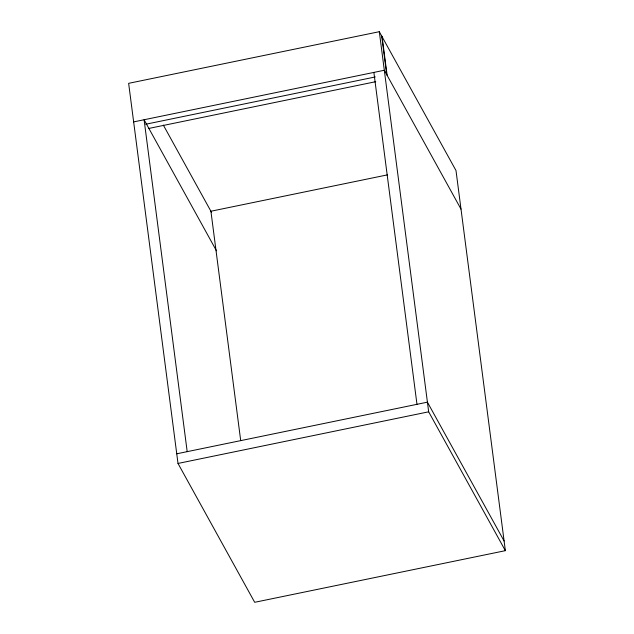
<?xml version="1.0" encoding="UTF-8"?>
<svg xmlns="http://www.w3.org/2000/svg" width="634" height="634" viewBox="0 0 634 634"><rect width="100%" height="100%" fill="white"/><g stroke="black" fill="none" stroke-linecap="round" stroke-linejoin="round"><path stroke-width="0.95" d="M379.306 31.7L128.639 83.331L178.003 463.446L254.694 602.3L505.361 550.669L455.997 170.554L379.306 31.7L428.671 411.815L505.361 550.669M133.647 121.894L384.315 70.263L461.005 209.117M145.717 124.24L375.296 76.952M148.887 128.425L375.748 81.691M387.366 174.889L210.916 211.233L240.698 440.575M176.751 453.801L427.419 402.17L504.109 541.024M178.003 463.446L428.671 411.815M386.28 71.293L386.692 72.038M163.342 125.104L211.487 212.271M216.495 250.834L144.092 119.747L187.196 451.654M382.112 36.78L387.12 75.343M381.7 36.043L386.708 74.598M373.87 72.411L416.974 404.326"/></g></svg>
